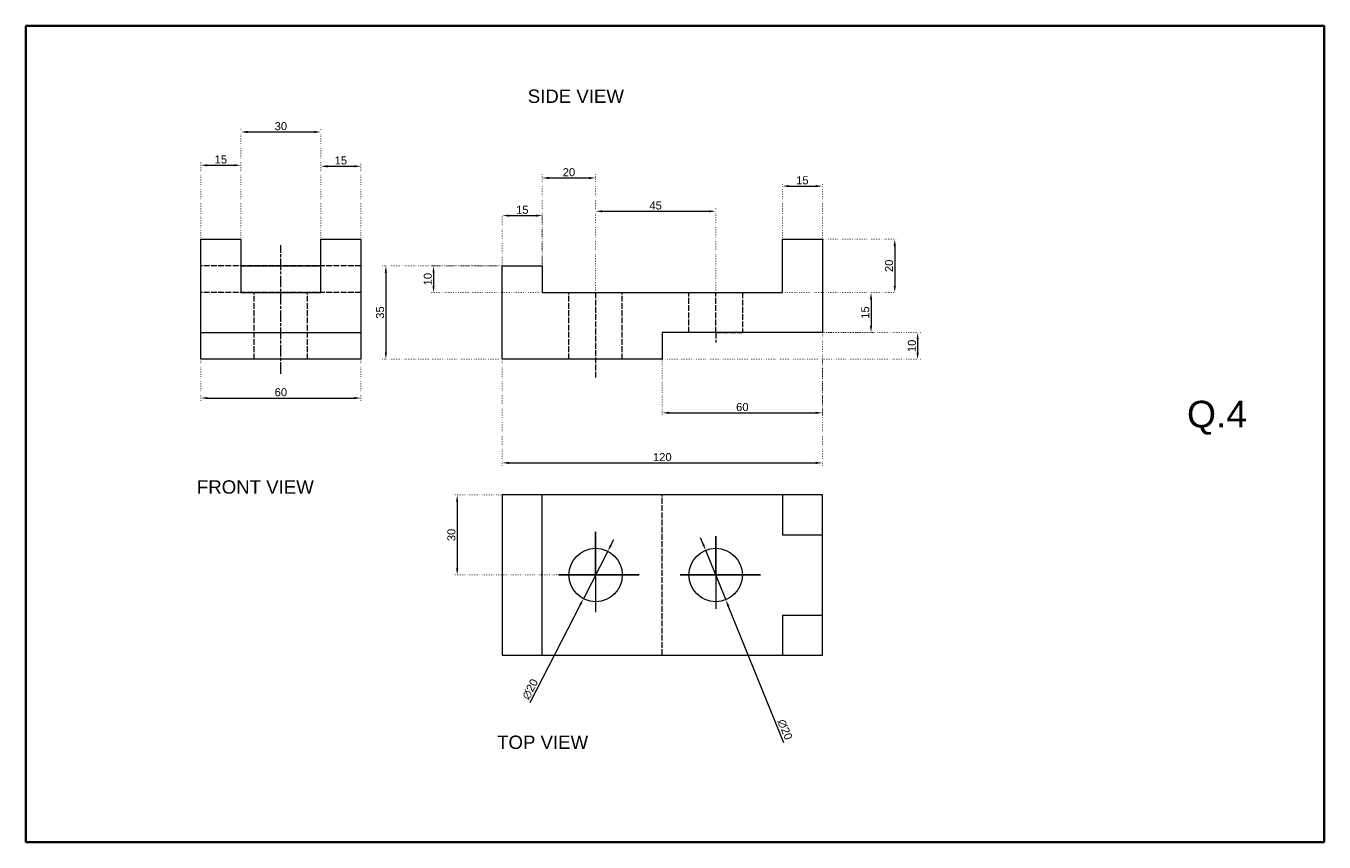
# Model space of a CAD drawing. Header units: millimetres. Extents: x 895 to 1985, y 570 to 1298.
# Drawn here: x 1498.5 to 1985.1, y 992.7 to 1298.5 of the extents above; entities that cross this region are included whole.
import ezdxf

# ---------------------------------------------------------------- set-up
doc = ezdxf.new("R2010")
doc.units = ezdxf.units.MM
doc.header["$LTSCALE"] = 0.18
for name, pattern in [('ACAD_ISO02W100', [15, 12, -3]), ('ACAD_ISO07W100', [3, 0, -3]), ('ACAD_ISO08W100', [36, 24, -3, 6, -3]), ('HIDDEN', [9.525, 6.35, -3.175])]:
    doc.linetypes.add(name, pattern=pattern)
doc.layers.add('DotDash', color=7, linetype='HIDDEN')
doc.layers.add('rectangle', color=7, linetype='Continuous', lineweight=50)
doc.styles.get("Standard").update_dxf_attribs({"font": 'arial.ttf'})
doc.dimstyles.new('ISO-25', dxfattribs={"dimtxt": 3, "dimasz": 2.5, "dimexe": 1.25, "dimexo": 0.625, "dimtad": 1, "dimtxsty": 'Standard', "dimcen": 2.5, "dimclrd": 3, "dimclre": 2, "dimadec": 0, "dimazin": 0, "dimtfac": 1, "dimtmove": 0, "dimatfit": 3, "dimfxl": 1, "dimlwd": 25, "dimlwe": 20, "dimarcsym": 0})

# ---------------------------------------------------------------- blocks, each defined once
blk = doc.blocks.new('*D36')
at = {"color": 3, "linetype": 'Continuous', "lineweight": 25, "transparency": 16777216}
for p, q in [((1752.36, 1104.35), (1751.42, 1106.67)), ((1753.31, 1102.04), (1760.83, 1083.51)), ((1782.61, 1029.92), (1761.78, 1081.19))]:
    blk.add_line(p, q, dxfattribs=at)
at = {"color": 3, "lineweight": 25, "transparency": 16777216}
for points in [[(1752.75, 1104.51), (1751.98, 1104.2), (1753.31, 1102.04)], [(1762.16, 1081.35), (1761.39, 1081.04), (1760.83, 1083.51)]]:
    blk.add_solid(points, dxfattribs=at)
at = {"layer": 'Defpoints', "color": 0, "lineweight": 25, "transparency": 16777216}
for p in [(1753.31, 1102.04), (1760.83, 1083.51)]:
    blk.add_point(p, dxfattribs=at)
at = {"color": 0, "transparency": 16777216, "insert": (1783.03, 1034.84), "char_height": 3, "attachment_point": 5, "rotation": 292.1133}
blk.add_mtext('∅20', dxfattribs=at)
blk = doc.blocks.new('*D37')
at = {"color": 2, "linetype": 'ACAD_ISO07W100', "lineweight": 20, "transparency": 16777216}
for p, q in [((1564.06, 1172.98), (1564.06, 1157.84)), ((1624.06, 1172.98), (1624.06, 1157.84))]:
    blk.add_line(p, q, dxfattribs=at)
at = {"color": 3, "linetype": 'Continuous', "lineweight": 25, "transparency": 16777216}
blk.add_line((1566.56, 1159.09), (1621.56, 1159.09), dxfattribs=at)
at = {"color": 3, "lineweight": 25, "transparency": 16777216}
for points in [[(1566.56, 1159.5), (1566.56, 1158.67), (1564.06, 1159.09)], [(1621.56, 1159.5), (1621.56, 1158.67), (1624.06, 1159.09)]]:
    blk.add_solid(points, dxfattribs=at)
at = {"layer": 'Defpoints', "color": 0, "lineweight": 25, "transparency": 16777216}
for p in [(1564.06, 1173.61), (1624.06, 1173.61), (1624.06, 1159.09)]:
    blk.add_point(p, dxfattribs=at)
at = {"color": 0, "transparency": 16777216, "insert": (1594.06, 1161.24), "char_height": 3, "attachment_point": 5}
blk.add_mtext('60', dxfattribs=at)
blk = doc.blocks.new('*D38')
at = {"color": 2, "linetype": 'ACAD_ISO07W100', "lineweight": 20, "transparency": 16777216}
for p, q in [((1782.7, 1218.61), (1825.46, 1218.61)), ((1782.7, 1198.61), (1825.46, 1198.61))]:
    blk.add_line(p, q, dxfattribs=at)
at = {"color": 3, "linetype": 'Continuous', "lineweight": 25, "transparency": 16777216}
blk.add_line((1824.21, 1216.11), (1824.21, 1201.11), dxfattribs=at)
at = {"color": 3, "lineweight": 25, "transparency": 16777216}
for points in [[(1823.79, 1216.11), (1824.63, 1216.11), (1824.21, 1218.61)], [(1823.79, 1201.11), (1824.63, 1201.11), (1824.21, 1198.61)]]:
    blk.add_solid(points, dxfattribs=at)
at = {"layer": 'Defpoints', "color": 0, "lineweight": 25, "transparency": 16777216}
for p in [(1782.07, 1218.61), (1782.07, 1198.61), (1824.21, 1198.61)]:
    blk.add_point(p, dxfattribs=at)
at = {"color": 0, "transparency": 16777216, "insert": (1822.05, 1208.61), "char_height": 3, "attachment_point": 5, "rotation": 90}
blk.add_mtext('20', dxfattribs=at)
blk = doc.blocks.new('*D39')
at = {"color": 2, "linetype": 'ACAD_ISO07W100', "lineweight": 20, "transparency": 16777216}
for p, q in [((1782.07, 1219.23), (1782.07, 1239.74)), ((1797.07, 1219.23), (1797.07, 1239.74))]:
    blk.add_line(p, q, dxfattribs=at)
at = {"color": 3, "linetype": 'Continuous', "lineweight": 25, "transparency": 16777216}
blk.add_line((1784.57, 1238.49), (1794.57, 1238.49), dxfattribs=at)
at = {"color": 3, "lineweight": 25, "transparency": 16777216}
for points in [[(1784.57, 1238.91), (1784.57, 1238.07), (1782.07, 1238.49)], [(1794.57, 1238.91), (1794.57, 1238.07), (1797.07, 1238.49)]]:
    blk.add_solid(points, dxfattribs=at)
at = {"layer": 'Defpoints', "color": 0, "lineweight": 25, "transparency": 16777216}
for p in [(1797.07, 1238.49), (1782.07, 1218.61), (1797.07, 1218.61)]:
    blk.add_point(p, dxfattribs=at)
at = {"color": 0, "transparency": 16777216, "insert": (1789.57, 1240.65), "char_height": 3, "attachment_point": 5}
blk.add_mtext('15', dxfattribs=at)
blk = doc.blocks.new('*D40')
at = {"color": 2, "linetype": 'ACAD_ISO07W100', "lineweight": 20, "transparency": 16777216}
for p, q in [((1782.7, 1198.61), (1816.56, 1198.61)), ((1782.7, 1183.61), (1816.56, 1183.61))]:
    blk.add_line(p, q, dxfattribs=at)
at = {"color": 3, "linetype": 'Continuous', "lineweight": 25, "transparency": 16777216}
blk.add_line((1815.31, 1196.11), (1815.31, 1186.11), dxfattribs=at)
at = {"color": 3, "lineweight": 25, "transparency": 16777216}
for points in [[(1814.9, 1196.11), (1815.73, 1196.11), (1815.31, 1198.61)], [(1814.9, 1186.11), (1815.73, 1186.11), (1815.31, 1183.61)]]:
    blk.add_solid(points, dxfattribs=at)
at = {"layer": 'Defpoints', "color": 0, "lineweight": 25, "transparency": 16777216}
for p in [(1782.07, 1198.61), (1782.07, 1183.61), (1815.31, 1183.61)]:
    blk.add_point(p, dxfattribs=at)
at = {"color": 0, "transparency": 16777216, "insert": (1813.16, 1191.11), "char_height": 3, "attachment_point": 5, "rotation": 90}
blk.add_mtext('15', dxfattribs=at)
blk = doc.blocks.new('*D41')
at = {"color": 2, "linetype": 'ACAD_ISO07W100', "lineweight": 20, "transparency": 16777216}
for p, q in [((1737.7, 1183.61), (1834.03, 1183.61)), ((1737.7, 1173.61), (1834.03, 1173.61))]:
    blk.add_line(p, q, dxfattribs=at)
at = {"color": 3, "linetype": 'Continuous', "lineweight": 25, "transparency": 16777216}
blk.add_line((1832.78, 1181.11), (1832.78, 1176.11), dxfattribs=at)
at = {"color": 3, "lineweight": 25, "transparency": 16777216}
for points in [[(1832.36, 1181.11), (1833.19, 1181.11), (1832.78, 1183.61)], [(1832.36, 1176.11), (1833.19, 1176.11), (1832.78, 1173.61)]]:
    blk.add_solid(points, dxfattribs=at)
at = {"layer": 'Defpoints', "color": 0, "lineweight": 25, "transparency": 16777216}
for p in [(1737.07, 1183.61), (1737.07, 1173.61), (1832.78, 1173.61)]:
    blk.add_point(p, dxfattribs=at)
at = {"color": 0, "transparency": 16777216, "insert": (1830.62, 1178.61), "char_height": 3, "attachment_point": 5, "rotation": 90}
blk.add_mtext('10', dxfattribs=at)
blk = doc.blocks.new('*D42')
at = {"color": 2, "linetype": 'ACAD_ISO07W100', "lineweight": 20, "transparency": 16777216}
for p, q in [((1691.45, 1208.61), (1650.06, 1208.61)), ((1691.45, 1198.61), (1650.06, 1198.61))]:
    blk.add_line(p, q, dxfattribs=at)
at = {"color": 3, "linetype": 'Continuous', "lineweight": 25, "transparency": 16777216}
blk.add_line((1651.31, 1206.11), (1651.31, 1201.11), dxfattribs=at)
at = {"color": 3, "lineweight": 25, "transparency": 16777216}
for points in [[(1650.89, 1206.11), (1651.72, 1206.11), (1651.31, 1208.61)], [(1650.89, 1201.11), (1651.72, 1201.11), (1651.31, 1198.61)]]:
    blk.add_solid(points, dxfattribs=at)
at = {"layer": 'Defpoints', "color": 0, "lineweight": 25, "transparency": 16777216}
for p in [(1692.07, 1208.61), (1651.31, 1198.61), (1692.07, 1198.61)]:
    blk.add_point(p, dxfattribs=at)
at = {"color": 0, "transparency": 16777216, "insert": (1649.15, 1203.61), "char_height": 3, "attachment_point": 5, "rotation": 90}
blk.add_mtext('10', dxfattribs=at)
blk = doc.blocks.new('*D43')
at = {"color": 2, "linetype": 'ACAD_ISO07W100', "lineweight": 20, "transparency": 16777216}
for p, q in [((1676.45, 1208.61), (1632.18, 1208.61)), ((1676.45, 1173.61), (1632.18, 1173.61))]:
    blk.add_line(p, q, dxfattribs=at)
at = {"color": 3, "linetype": 'Continuous', "lineweight": 25, "transparency": 16777216}
blk.add_line((1633.43, 1206.11), (1633.43, 1176.11), dxfattribs=at)
at = {"color": 3, "lineweight": 25, "transparency": 16777216}
for points in [[(1633.01, 1206.11), (1633.84, 1206.11), (1633.43, 1208.61)], [(1633.01, 1176.11), (1633.84, 1176.11), (1633.43, 1173.61)]]:
    blk.add_solid(points, dxfattribs=at)
at = {"layer": 'Defpoints', "color": 0, "lineweight": 25, "transparency": 16777216}
for p in [(1677.07, 1208.61), (1633.43, 1173.61), (1677.07, 1173.61)]:
    blk.add_point(p, dxfattribs=at)
at = {"color": 0, "transparency": 16777216, "insert": (1631.27, 1191.11), "char_height": 3, "attachment_point": 5, "rotation": 90}
blk.add_mtext('35', dxfattribs=at)
blk = doc.blocks.new('*D44')
at = {"color": 2, "linetype": 'ACAD_ISO07W100', "lineweight": 20, "transparency": 16777216}
for p, q in [((1677.07, 1209.23), (1677.07, 1228.68)), ((1692.07, 1209.23), (1692.07, 1228.68))]:
    blk.add_line(p, q, dxfattribs=at)
at = {"color": 3, "linetype": 'Continuous', "lineweight": 25, "transparency": 16777216}
blk.add_line((1679.57, 1227.43), (1689.57, 1227.43), dxfattribs=at)
at = {"color": 3, "lineweight": 25, "transparency": 16777216}
for points in [[(1679.57, 1227.85), (1679.57, 1227.02), (1677.07, 1227.43)], [(1689.57, 1227.85), (1689.57, 1227.02), (1692.07, 1227.43)]]:
    blk.add_solid(points, dxfattribs=at)
at = {"layer": 'Defpoints', "color": 0, "lineweight": 25, "transparency": 16777216}
for p in [(1692.07, 1227.43), (1677.07, 1208.61), (1692.07, 1208.61)]:
    blk.add_point(p, dxfattribs=at)
at = {"color": 0, "transparency": 16777216, "insert": (1684.57, 1229.59), "char_height": 3, "attachment_point": 5}
blk.add_mtext('15', dxfattribs=at)
blk = doc.blocks.new('*D45')
at = {"color": 2, "linetype": 'ACAD_ISO07W100', "lineweight": 20, "transparency": 16777216}
for p, q in [((1737.07, 1182.98), (1737.07, 1152.29)), ((1797.07, 1182.98), (1797.07, 1152.29))]:
    blk.add_line(p, q, dxfattribs=at)
at = {"color": 3, "linetype": 'Continuous', "lineweight": 25, "transparency": 16777216}
blk.add_line((1739.57, 1153.54), (1794.57, 1153.54), dxfattribs=at)
at = {"color": 3, "lineweight": 25, "transparency": 16777216}
for points in [[(1739.57, 1153.95), (1739.57, 1153.12), (1737.07, 1153.54)], [(1794.57, 1153.95), (1794.57, 1153.12), (1797.07, 1153.54)]]:
    blk.add_solid(points, dxfattribs=at)
at = {"layer": 'Defpoints', "color": 0, "lineweight": 25, "transparency": 16777216}
for p in [(1737.07, 1183.61), (1797.07, 1183.61), (1797.07, 1153.54)]:
    blk.add_point(p, dxfattribs=at)
at = {"color": 0, "transparency": 16777216, "insert": (1767.07, 1155.69), "char_height": 3, "attachment_point": 5}
blk.add_mtext('60', dxfattribs=at)
blk = doc.blocks.new('*D46')
at = {"color": 2, "linetype": 'ACAD_ISO07W100', "lineweight": 20, "transparency": 16777216}
for p, q in [((1677.07, 1172.98), (1677.07, 1133.54)), ((1797.07, 1172.98), (1797.07, 1133.54))]:
    blk.add_line(p, q, dxfattribs=at)
at = {"color": 3, "linetype": 'Continuous', "lineweight": 25, "transparency": 16777216}
blk.add_line((1679.57, 1134.79), (1794.57, 1134.79), dxfattribs=at)
at = {"color": 3, "lineweight": 25, "transparency": 16777216}
for points in [[(1679.57, 1135.2), (1679.57, 1134.37), (1677.07, 1134.79)], [(1794.57, 1135.2), (1794.57, 1134.37), (1797.07, 1134.79)]]:
    blk.add_solid(points, dxfattribs=at)
at = {"layer": 'Defpoints', "color": 0, "lineweight": 25, "transparency": 16777216}
for p in [(1677.07, 1173.61), (1797.07, 1173.61), (1797.07, 1134.79)]:
    blk.add_point(p, dxfattribs=at)
at = {"color": 0, "transparency": 16777216, "insert": (1737.07, 1136.94), "char_height": 3, "attachment_point": 5}
blk.add_mtext('120', dxfattribs=at)
blk = doc.blocks.new('*D47')
at = {"color": 2, "linetype": 'ACAD_ISO07W100', "lineweight": 20, "transparency": 16777216}
for p, q in [((1564.06, 1219.23), (1564.06, 1247.55)), ((1579.06, 1219.23), (1579.06, 1247.55))]:
    blk.add_line(p, q, dxfattribs=at)
at = {"color": 3, "linetype": 'Continuous', "lineweight": 25, "transparency": 16777216}
blk.add_line((1566.56, 1246.3), (1576.56, 1246.3), dxfattribs=at)
at = {"color": 3, "lineweight": 25, "transparency": 16777216}
for points in [[(1566.56, 1246.72), (1566.56, 1245.88), (1564.06, 1246.3)], [(1576.56, 1246.72), (1576.56, 1245.88), (1579.06, 1246.3)]]:
    blk.add_solid(points, dxfattribs=at)
at = {"layer": 'Defpoints', "color": 0, "lineweight": 25, "transparency": 16777216}
for p in [(1579.06, 1246.3), (1564.06, 1218.61), (1579.06, 1218.61)]:
    blk.add_point(p, dxfattribs=at)
at = {"color": 0, "transparency": 16777216, "insert": (1571.56, 1248.46), "char_height": 3, "attachment_point": 5}
blk.add_mtext('15', dxfattribs=at)
blk = doc.blocks.new('*D48')
at = {"color": 2, "linetype": 'ACAD_ISO07W100', "lineweight": 20, "transparency": 16777216}
for p, q in [((1609.06, 1219.23), (1609.06, 1247.17)), ((1624.06, 1219.23), (1624.06, 1247.17))]:
    blk.add_line(p, q, dxfattribs=at)
at = {"color": 3, "linetype": 'Continuous', "lineweight": 25, "transparency": 16777216}
blk.add_line((1611.56, 1245.92), (1621.56, 1245.92), dxfattribs=at)
at = {"color": 3, "lineweight": 25, "transparency": 16777216}
for points in [[(1611.56, 1246.34), (1611.56, 1245.5), (1609.06, 1245.92)], [(1621.56, 1246.34), (1621.56, 1245.5), (1624.06, 1245.92)]]:
    blk.add_solid(points, dxfattribs=at)
at = {"layer": 'Defpoints', "color": 0, "lineweight": 25, "transparency": 16777216}
for p in [(1624.06, 1245.92), (1609.06, 1218.61), (1624.06, 1218.61)]:
    blk.add_point(p, dxfattribs=at)
at = {"color": 0, "transparency": 16777216, "insert": (1616.56, 1248.08), "char_height": 3, "attachment_point": 5}
blk.add_mtext('15', dxfattribs=at)
blk = doc.blocks.new('*D49')
at = {"color": 2, "linetype": 'ACAD_ISO07W100', "lineweight": 20, "transparency": 16777216}
for p, q in [((1579.06, 1219.23), (1579.06, 1260.03)), ((1609.06, 1219.23), (1609.06, 1260.03))]:
    blk.add_line(p, q, dxfattribs=at)
at = {"color": 3, "linetype": 'Continuous', "lineweight": 25, "transparency": 16777216}
blk.add_line((1581.56, 1258.78), (1606.56, 1258.78), dxfattribs=at)
at = {"color": 3, "lineweight": 25, "transparency": 16777216}
for points in [[(1581.56, 1259.2), (1581.56, 1258.36), (1579.06, 1258.78)], [(1606.56, 1259.2), (1606.56, 1258.36), (1609.06, 1258.78)]]:
    blk.add_solid(points, dxfattribs=at)
at = {"layer": 'Defpoints', "color": 0, "lineweight": 25, "transparency": 16777216}
for p in [(1609.06, 1258.78), (1579.06, 1218.61), (1609.06, 1218.61)]:
    blk.add_point(p, dxfattribs=at)
at = {"color": 0, "transparency": 16777216, "insert": (1594.06, 1260.94), "char_height": 3, "attachment_point": 5}
blk.add_mtext('30', dxfattribs=at)
blk = doc.blocks.new('*D50')
at = {"color": 2, "linetype": 'ACAD_ISO07W100', "lineweight": 20, "transparency": 16777216}
for p, q in [((1711.45, 1122.77), (1658.91, 1122.77)), ((1711.45, 1092.77), (1658.91, 1092.77))]:
    blk.add_line(p, q, dxfattribs=at)
at = {"color": 3, "linetype": 'Continuous', "lineweight": 25, "transparency": 16777216}
blk.add_line((1660.16, 1120.27), (1660.16, 1095.27), dxfattribs=at)
at = {"color": 3, "linetype": 'ACAD_ISO02W100', "lineweight": 25, "transparency": 16777216}
for points in [[(1659.74, 1120.27), (1660.58, 1120.27), (1660.16, 1122.77)], [(1659.74, 1095.27), (1660.58, 1095.27), (1660.16, 1092.77)]]:
    blk.add_solid(points, dxfattribs=at)
at = {"layer": 'Defpoints', "color": 0, "linetype": 'ACAD_ISO02W100', "lineweight": 25, "transparency": 16777216}
for p in [(1712.07, 1122.77), (1660.16, 1092.77), (1712.07, 1092.77)]:
    blk.add_point(p, dxfattribs=at)
at = {"color": 0, "linetype": 'ACAD_ISO02W100', "transparency": 16777216, "insert": (1658, 1107.77), "char_height": 3, "attachment_point": 5, "rotation": 90}
blk.add_mtext('30', dxfattribs=at)
blk = doc.blocks.new('*D51')
at = {"color": 3, "linetype": 'Continuous', "lineweight": 25, "transparency": 16777216}
for p, q in [((1717.78, 1103.89), (1718.93, 1106.11)), ((1716.64, 1101.67), (1707.5, 1083.88)), ((1687.54, 1045.04), (1706.36, 1081.66))]:
    blk.add_line(p, q, dxfattribs=at)
at = {"color": 3, "linetype": 'ACAD_ISO02W100', "lineweight": 25, "transparency": 16777216}
for points in [[(1717.41, 1104.08), (1718.16, 1103.7), (1716.64, 1101.67)], [(1705.99, 1081.85), (1706.73, 1081.47), (1707.5, 1083.88)]]:
    blk.add_solid(points, dxfattribs=at)
at = {"layer": 'Defpoints', "color": 0, "linetype": 'ACAD_ISO02W100', "lineweight": 25, "transparency": 16777216}
for p in [(1716.64, 1101.67), (1707.5, 1083.88)]:
    blk.add_point(p, dxfattribs=at)
at = {"color": 0, "linetype": 'ACAD_ISO02W100', "transparency": 16777216, "insert": (1687.55, 1049.98), "char_height": 3, "attachment_point": 5, "rotation": 62.7958}
blk.add_mtext('∅20', dxfattribs=at)
blk = doc.blocks.new('*D52')
at = {"color": 2, "linetype": 'ACAD_ISO07W100', "lineweight": 20, "transparency": 16777216}
for p, q in [((1692.07, 1199.23), (1692.07, 1242.79)), ((1712.07, 1199.23), (1712.07, 1242.79))]:
    blk.add_line(p, q, dxfattribs=at)
at = {"color": 3, "linetype": 'Continuous', "lineweight": 25, "transparency": 16777216}
blk.add_line((1694.57, 1241.54), (1709.57, 1241.54), dxfattribs=at)
at = {"color": 3, "linetype": 'ByBlock', "lineweight": 25, "transparency": 16777216}
for points in [[(1694.57, 1241.95), (1694.57, 1241.12), (1692.07, 1241.54)], [(1709.57, 1241.95), (1709.57, 1241.12), (1712.07, 1241.54)]]:
    blk.add_solid(points, dxfattribs=at)
at = {"layer": 'Defpoints', "color": 0, "linetype": 'ByBlock', "lineweight": 25, "transparency": 16777216}
for p in [(1712.07, 1241.54), (1692.07, 1198.61), (1712.07, 1198.61)]:
    blk.add_point(p, dxfattribs=at)
at = {"color": 0, "linetype": 'ByBlock', "transparency": 16777216, "insert": (1702.07, 1243.69), "char_height": 3, "attachment_point": 5}
blk.add_mtext('20', dxfattribs=at)
blk = doc.blocks.new('*D53')
at = {"color": 2, "linetype": 'ACAD_ISO07W100', "lineweight": 20, "transparency": 16777216}
for p, q in [((1712.07, 1199.23), (1712.07, 1230.32)), ((1757.07, 1199.23), (1757.07, 1230.32))]:
    blk.add_line(p, q, dxfattribs=at)
at = {"color": 3, "linetype": 'Continuous', "lineweight": 25, "transparency": 16777216}
blk.add_line((1714.57, 1229.07), (1754.57, 1229.07), dxfattribs=at)
at = {"color": 3, "linetype": 'ByBlock', "lineweight": 25, "transparency": 16777216}
for points in [[(1714.57, 1229.48), (1714.57, 1228.65), (1712.07, 1229.07)], [(1754.57, 1229.48), (1754.57, 1228.65), (1757.07, 1229.07)]]:
    blk.add_solid(points, dxfattribs=at)
at = {"layer": 'Defpoints', "color": 0, "linetype": 'ByBlock', "lineweight": 25, "transparency": 16777216}
for p in [(1757.07, 1229.07), (1712.07, 1198.61), (1757.07, 1198.61)]:
    blk.add_point(p, dxfattribs=at)
at = {"color": 0, "linetype": 'ByBlock', "transparency": 16777216, "insert": (1734.57, 1231.22), "char_height": 3, "attachment_point": 5}
blk.add_mtext('45', dxfattribs=at)

msp = doc.modelspace()

# ---------------------------------------------------------------- linework, layer by layer
for p, q in [((1564.06315, 1173.60881), (1564.06315, 1218.60881)), ((1564.06315, 1218.60881), (1579.06315, 1218.60881)), ((1579.06315, 1218.60881), (1579.06315, 1198.60881)), ((1609.06315, 1198.60881), (1609.06315, 1218.60881)), ((1609.06315, 1218.60881), (1624.06315, 1218.60881)), ((1624.06315, 1218.60881), (1624.06315, 1173.60881)), ((1782.07016, 1198.60881), (1782.07016, 1218.60881)), ((1782.07016, 1218.60881), (1797.07016, 1218.60881)), ((1797.07016, 1218.60881), (1797.07016, 1183.60881)), ((1579.06315, 1208.60881), (1609.06315, 1208.60881)), ((1677.07016, 1173.60881), (1677.07016, 1208.60881)), ((1677.07016, 1208.60881), (1692.07016, 1208.60881)), ((1692.07016, 1208.60881), (1692.07016, 1198.60881)), ((1579.06315, 1198.60881), (1609.06315, 1198.60881)), ((1692.07016, 1198.60881), (1782.07016, 1198.60881)), ((1564.06315, 1183.60881), (1624.06315, 1183.60881)), ((1797.07016, 1183.60881), (1737.07016, 1183.60881)), ((1737.07016, 1183.60881), (1737.07016, 1173.60881)), ((1624.06315, 1173.60881), (1564.06315, 1173.60881)), ((1737.07016, 1173.60881), (1677.07016, 1173.60881)), ((1692.07016, 1062.77307), (1692.07016, 1122.77307)), ((1782.07016, 1122.77307), (1782.07016, 1107.77307)), ((1712.07016, 1092.77307), (1712.07016, 1108.94245)), ((1712.07016, 1108.94245), (1712.07016, 1082.77307)), ((1757.16016, 1092.77307), (1757.16016, 1107.35735)), ((1757.16016, 1107.35735), (1757.16016, 1080.07728)), ((1782.07016, 1107.77307), (1797.07016, 1107.77307)), ((1728.40782, 1092.77307), (1698.25559, 1092.77307)), ((1698.25559, 1092.77307), (1712.07016, 1092.77307)), ((1712.07016, 1092.77307), (1728.40782, 1092.77307)), ((1773.84905, 1092.77307), (1743.74946, 1092.77307)), ((1743.74946, 1092.77307), (1757.16016, 1092.77307)), ((1756.98016, 1092.77307), (1773.84905, 1092.77307)), ((1712.07016, 1082.77307), (1712.07016, 1078.81469)), ((1782.07016, 1077.77307), (1782.07016, 1062.77307)), ((1782.07016, 1077.77307), (1797.07016, 1077.77307))]:
    msp.add_line(p, q)
at = {"linetype": 'ACAD_ISO08W100'}
msp.add_line((1594.06315, 1168.17471), (1594.06315, 1216.31956), dxfattribs=at)
at = {"linetype": 'ACAD_ISO02W100'}
for p, q in [((1624.06315, 1208.60881), (1564.06315, 1208.60881)), ((1624.06315, 1198.60881), (1564.06315, 1198.60881)), ((1584.06315, 1173.60881), (1584.06315, 1198.60881)), ((1604.06315, 1173.60881), (1604.06315, 1198.60881)), ((1702.07016, 1173.60881), (1702.07016, 1198.60881)), ((1712.07016, 1198.60881), (1712.07016, 1166.75685)), ((1722.07016, 1173.60881), (1722.07016, 1198.60881)), ((1747.07016, 1183.60881), (1747.07016, 1198.60881)), ((1757.07016, 1183.60881), (1757.07016, 1198.60881)), ((1767.07016, 1198.60881), (1767.07016, 1183.60881)), ((1757.07016, 1183.60881), (1767.07016, 1183.60881)), ((1757.07016, 1183.60881), (1757.07016, 1179.85641)), ((1737.07016, 1062.77307), (1737.07016, 1122.77307))]:
    msp.add_line(p, q, dxfattribs=at)
msp.add_lwpolyline([(1677.07016, 1062.77307), (1797.07016, 1062.77307), (1797.07016, 1122.77307), (1677.07016, 1122.77307)], close=True)
for centre in [(1712.07016, 1092.77307), (1757.07016, 1092.77307)]:
    msp.add_circle(centre, 10)
at = {"layer": 'rectangle'}
msp.add_lwpolyline([(1498.50668, 1298.4957), (1985.13821, 1298.4957), (1985.13821, 992.71029), (1498.50668, 992.71029)], close=True, dxfattribs=at)

# ---------------------------------------------------------------- texts
at = {"lineweight": 25, "char_height": 5, "attachment_point": 1}
for s, width, insert in [('SIDE VIEW', 90.7446349, (1686.60515, 1274.6693)), ('FRONT VIEW', 51.2519279, (1562.5835, 1128.24929)), ('TOP VIEW', 72.3991493, (1675.13189, 1032.59473))]:
    msp.add_mtext_dynamic_manual_height_columns(s, width=width, gutter_width=12.5, heights=[0], dxfattribs=dict(at, insert=insert))
at = {"layer": 'DotDash', "insert": (1933.76559, 1158.05629), "char_height": 10, "attachment_point": 1}
msp.add_mtext_dynamic_manual_height_columns('Q.4', width=76.8035325, gutter_width=12.5, heights=[0], dxfattribs=at)

# ---------------------------------------------------------------- dimensions: what is measured, and where the dimension line sits
dim = msp.add_linear_dim(base=(1609.06315, 1258.78118), p1=(1579.06315, 1218.60881), p2=(1609.06315, 1218.60881), dimstyle='ISO-25')
dim.commit()
dim.dimension.update_dxf_attribs({"geometry": '*D49', "text_midpoint": (1594.06315, 1258.78118), "dimtype": 160})
for base, p1, p2, picture, middle in [((1579.06315, 1246.30011), (1564.06315, 1218.60881), (1579.06315, 1218.60881), '*D47', (1571.56315, 1248.45683)), ((1624.06315, 1245.92012), (1609.06315, 1218.60881), (1624.06315, 1218.60881), '*D48', (1616.56315, 1248.07684)), ((1797.07016, 1238.4897), (1782.07016, 1218.60881), (1797.07016, 1218.60881), '*D39', (1789.57016, 1240.64642)), ((1692.07016, 1227.43207), (1677.07016, 1208.60881), (1692.07016, 1208.60881), '*D44', (1684.57016, 1229.58878)), ((1797.07016, 1153.53592), (1737.07016, 1183.60881), (1797.07016, 1183.60881), '*D45', (1767.07016, 1155.69264)), ((1624.06315, 1159.08622), (1564.06315, 1173.60881), (1624.06315, 1173.60881), '*D37', (1594.06315, 1161.24294)), ((1797.07016, 1134.78616), (1677.07016, 1173.60881), (1797.07016, 1173.60881), '*D46', (1737.07016, 1136.94287))]:
    dim = msp.add_linear_dim(base=base, p1=p1, p2=p2, dimstyle='ISO-25')
    dim.commit()
    dim.dimension.update_dxf_attribs({"geometry": picture, "text_midpoint": middle})
at = {"linetype": 'ByBlock'}
for base, p1, p2, picture, middle in [((1712.07016, 1241.5375), (1692.07016, 1198.60881), (1712.07016, 1198.60881), '*D52', (1702.07016, 1243.69422)), ((1757.07016, 1229.0658), (1712.07016, 1198.60881), (1757.07016, 1198.60881), '*D53', (1734.57016, 1231.21638))]:
    dim = msp.add_linear_dim(base=base, p1=p1, p2=p2, dimstyle='ISO-25', dxfattribs=at)
    dim.commit()
    dim.dimension.update_dxf_attribs({"geometry": picture, "text_midpoint": middle})
for base, p1, p2, picture, middle in [((1824.20882, 1198.60881), (1782.07016, 1218.60881), (1782.07016, 1198.60881), '*D38', (1822.0521, 1208.60881)), ((1633.42582, 1173.60881), (1677.07016, 1208.60881), (1677.07016, 1173.60881), '*D43', (1631.26807, 1191.10881)), ((1651.30775, 1198.60881), (1692.07016, 1208.60881), (1692.07016, 1198.60881), '*D42', (1649.15103, 1203.60881)), ((1832.77629, 1173.60881), (1737.07016, 1183.60881), (1737.07016, 1173.60881), '*D41', (1830.61957, 1178.60881))]:
    dim = msp.add_linear_dim(base=base, p1=p1, p2=p2, angle=90, dimstyle='ISO-25')
    dim.commit()
    dim.dimension.update_dxf_attribs({"geometry": picture, "text_midpoint": middle})
dim = msp.add_linear_dim(base=(1815.31234, 1183.60881), p1=(1782.07016, 1198.60881), p2=(1782.07016, 1183.60881), angle=90, dimstyle='ISO-25')
dim.commit()
dim.dimension.update_dxf_attribs({"geometry": '*D40', "text_midpoint": (1815.31234, 1191.10881), "dimtype": 160})
at = {"linetype": 'ACAD_ISO02W100'}
dim = msp.add_linear_dim(base=(1660.16104, 1092.77307), p1=(1712.07016, 1122.77307), p2=(1712.07016, 1092.77307), angle=90, dimstyle='ISO-25', dxfattribs=at)
dim.commit()
dim.dimension.update_dxf_attribs({"geometry": '*D50', "text_midpoint": (1658.0033, 1107.77307)})
dim = msp.add_diameter_dim_2p(p1=(1716.64179, 1101.66689), p2=(1707.49852, 1083.87924), dimstyle='ISO-25', dxfattribs=at)
dim.commit()
dim.dimension.update_dxf_attribs({"geometry": '*D51', "text_midpoint": (1689.54774, 1048.95713), "dimtype": 163})
dim = msp.add_diameter_dim_2p(p1=(1753.30576, 1102.03748), p2=(1760.83455, 1083.50865), dimstyle='ISO-25')
dim.commit()
dim.dimension.update_dxf_attribs({"geometry": '*D36', "text_midpoint": (1780.9538, 1033.99396), "dimtype": 163})

doc.saveas('drawing.dxf')
